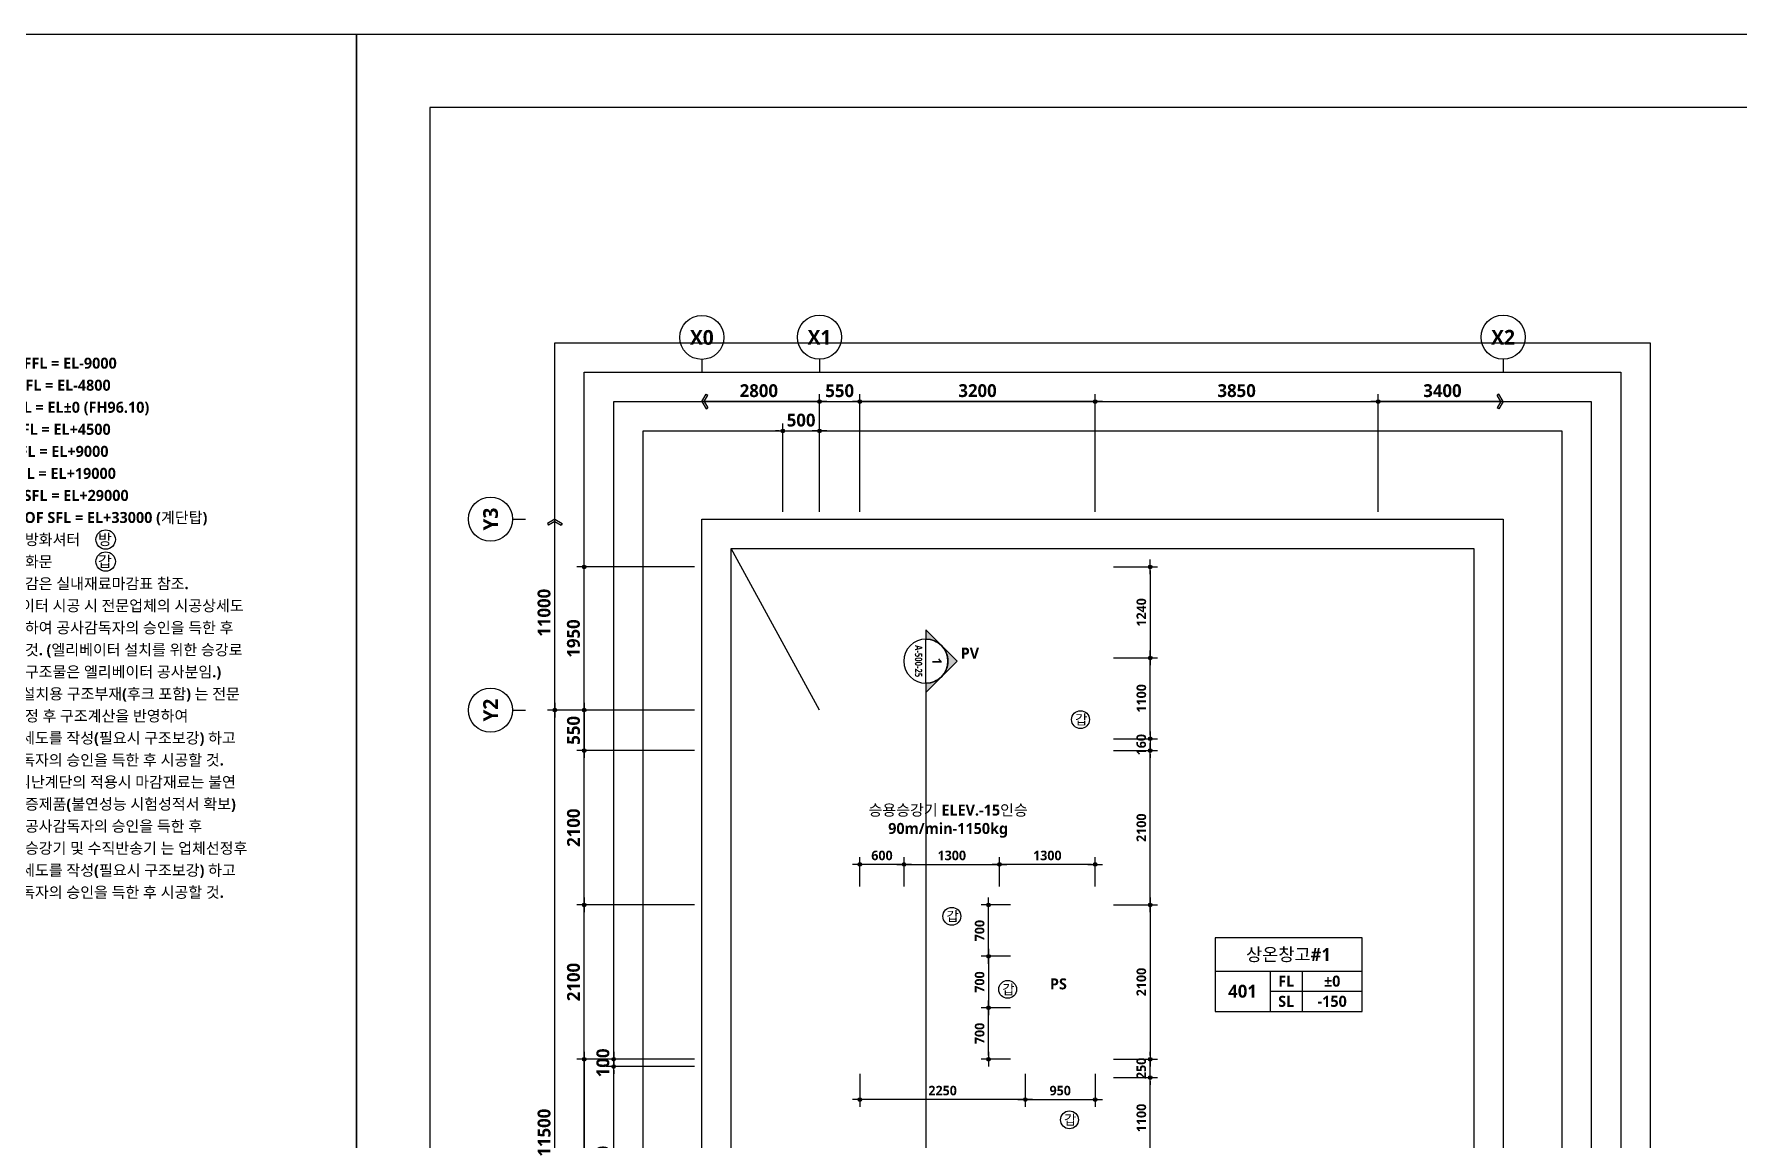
# Model space of a CAD drawing. Header units: millimetres. Extents: x -12482 to 126000, y 0 to 220200.
# Drawn here: x 79615 to 102808, y 163152 to 178200 of the extents above; entities that cross this region are included whole.
import ezdxf
from ezdxf.enums import TextEntityAlignment as Align

# ---------------------------------------------------------------- set-up
doc = ezdxf.new("R2010")
doc.units = ezdxf.units.MM
doc.header["$LTSCALE"] = 60
doc.linetypes.add('CEN', pattern=[62, 60, -1, 0, -1])
doc.layers.get('Defpoints').update_dxf_attribs({"color": 153})
for name, color, linetype in [('A-ANNO-DIM', 4, 'Continuous'), ('A-ANNO-GRA1', 7, 'Continuous'), ('A-ANNO-NOTE', 7, 'Continuous'), ('A-ANNO-SYMB', 7, 'Continuous'), ('A-ANNO-TEXT1', 7, 'Continuous'), ('A-ANNO-TEXT2', 3, 'Continuous'), ('A-ANNO-TITL', 7, 'Continuous'), ('A-ST-AXIS-BUB', 7, 'Continuous'), ('A-ST-AXIS-DIM', 7, 'Continuous'), ('AA-MKXS', 3, 'Continuous'), ('AA-MKXX', 3, 'Continuous')]:
    doc.layers.add(name, color=color, linetype=linetype)
for name, color, linetype, plot in [('Defpoint', 161, 'Continuous', False), ('G(그리드1)', 185, 'Continuous', False), ('G(그리드2)', 235, 'Continuous', False)]:
    doc.layers.add(name, color=color, linetype=linetype, plot=plot)
doc.styles.add('2020음성 1차', font='NanumGothicBold.ttf')
doc.styles.add('SAMOO', font='romans.shx', dxfattribs={"bigfont": 'whgtxt.shx'})
doc.styles.add('SH_나눔', font='')
doc.styles.add('SH_대대리576', font='')
doc.styles.add('SH_진천_나눔', font='')
doc.styles.get('SH_나눔').set_extended_font_data('NanumGothic', bold=True)
doc.styles.get('SH_대대리576').set_extended_font_data('NanumGothic', bold=True)
doc.styles.get('SH_진천_나눔').set_extended_font_data('NanumGothic', bold=True)
doc.dimstyles.new('SHP 50', dxfattribs={"dimscale": 50, "dimtxt": 3.5, "dimasz": 1, "dimexe": 2, "dimexo": 2, "dimgap": 1, "dimtad": 1, "dimdec": 0, "dimzin": 0, "dimdsep": 46, "dimtxsty": 'SH_진천_나눔', "dimblk": 'DIMDOT', "dimcen": 0.09, "dimclrd": 256, "dimclre": 256, "dimclrt": 3, "dimadec": 0, "dimazin": 1, "dimtfac": 1, "dimtdec": 0, "dimtix": 1, "dimtmove": 2, "dimatfit": 0, "dimldrblk": 'DIMDOT', "dimfxl": 1, "dimtolj": 1, "dimtzin": 0, "dimlwd": -1, "dimlwe": -1, "dimarcsym": 0})
doc.dimstyles.new('SHP 50내부', dxfattribs={"dimscale": 50, "dimtxt": 2.6, "dimasz": 1, "dimexe": 2, "dimexo": 2, "dimgap": 1, "dimtad": 1, "dimdec": 0, "dimzin": 0, "dimdsep": 46, "dimtxsty": '2020음성 1차', "dimblk": 'DIMDOT', "dimcen": 0.09, "dimclrd": 256, "dimclre": 256, "dimclrt": 3, "dimadec": 0, "dimazin": 1, "dimtfac": 1, "dimtdec": 0, "dimtix": 1, "dimtmove": 2, "dimatfit": 0, "dimldrblk": 'DIMDOT', "dimfxl": 1, "dimtolj": 1, "dimtzin": 0, "dimlwd": -1, "dimlwe": -1, "dimarcsym": 0})

# ---------------------------------------------------------------- blocks, each defined once
blk = doc.blocks.new('DIMDOT')
at = {"color": 0}
blk.add_line((-2, 0), (2, 0), dxfattribs=at)
for radius in [0.5, 0.25]:
    blk.add_circle((0, 0), radius, dxfattribs=at)
blk = doc.blocks.new('*D18821')
at = {"layer": 'A-ANNO-DIM'}
for p, q in [((92900, 165650), (92500, 165650)), ((92600, 165600), (92600, 165000)), ((92900, 164950), (92500, 164950))]:
    blk.add_line(p, q, dxfattribs=at)
at = {"layer": 'Defpoints', "color": 0}
for p in [(93000, 165650), (92600, 164950), (93000, 164950)]:
    blk.add_point(p, dxfattribs=at)
at = {"layer": 'A-ANNO-DIM', "linetype": 'ByBlock', "xscale": 50, "yscale": 50, "zscale": 50}
for p, rotation in [((92600, 165650), 90), ((92600, 164950), 270)]:
    blk.add_blockref('DIMDOT', p, dxfattribs=dict(at, rotation=rotation))
at = {"layer": 'A-ANNO-DIM', "color": 3, "insert": (92479, 165300), "char_height": 130, "attachment_point": 5, "rotation": 90, "style": '2020음성 1차'}
blk.add_mtext('\\A1;700', dxfattribs=at)
blk = doc.blocks.new('*D18822')
at = {"layer": 'A-ANNO-DIM'}
for p, q in [((92900, 164950), (92500, 164950)), ((92600, 164300), (92600, 164900)), ((92900, 164250), (92500, 164250))]:
    blk.add_line(p, q, dxfattribs=at)
at = {"layer": 'Defpoints', "color": 0}
for p in [(92600, 164950), (93000, 164950), (93000, 164250)]:
    blk.add_point(p, dxfattribs=at)
at = {"layer": 'A-ANNO-DIM', "linetype": 'ByBlock', "xscale": 50, "yscale": 50, "zscale": 50}
for p, rotation in [((92600, 164950), 90), ((92600, 164250), 270)]:
    blk.add_blockref('DIMDOT', p, dxfattribs=dict(at, rotation=rotation))
at = {"layer": 'A-ANNO-DIM', "color": 3, "insert": (92479, 164600), "char_height": 130, "attachment_point": 5, "rotation": 90, "style": '2020음성 1차'}
blk.add_mtext('\\A1;700', dxfattribs=at)
blk = doc.blocks.new('*D18823')
at = {"layer": 'A-ANNO-DIM'}
for p, q in [((92900, 166350), (92500, 166350)), ((92600, 165700), (92600, 166300)), ((92900, 165650), (92500, 165650))]:
    blk.add_line(p, q, dxfattribs=at)
at = {"layer": 'Defpoints', "color": 0}
for p in [(92600, 166350), (93000, 166350), (93000, 165650)]:
    blk.add_point(p, dxfattribs=at)
at = {"layer": 'A-ANNO-DIM', "linetype": 'ByBlock', "xscale": 50, "yscale": 50, "zscale": 50}
for p, rotation in [((92600, 166350), 90), ((92600, 165650), 270)]:
    blk.add_blockref('DIMDOT', p, dxfattribs=dict(at, rotation=rotation))
at = {"layer": 'A-ANNO-DIM', "color": 3, "insert": (92479, 166000), "char_height": 130, "attachment_point": 5, "rotation": 90, "style": '2020음성 1차'}
blk.add_mtext('\\A1;700', dxfattribs=at)
blk = doc.blocks.new('갑종 TEXT100')
at = {"layer": 'A-ANNO-SYMB'}
blk.add_circle((0, 0), 243, dxfattribs=at)
at = {"layer": 'A-ANNO-TITL', "style": '2020음성 1차'}
blk.add_text('갑 ', height=266.7, dxfattribs=at).set_placement((67, 0), align=Align.MIDDLE_CENTER)
blk = doc.blocks.new('*D18824')
at = {"layer": 'A-ANNO-DIM'}
for p, q in [((91450, 166600), (91450, 167000)), ((92750, 166600), (92750, 167000)), ((91500, 166900), (92700, 166900))]:
    blk.add_line(p, q, dxfattribs=at)
at = {"layer": 'Defpoints', "color": 0}
for p in [(92750, 166900), (91450, 166500), (92750, 166500)]:
    blk.add_point(p, dxfattribs=at)
at = {"layer": 'A-ANNO-DIM', "linetype": 'ByBlock', "xscale": 50, "yscale": 50, "zscale": 50, "rotation": 180}
blk.add_blockref('DIMDOT', (91450, 166900), dxfattribs=at)
at = {"layer": 'A-ANNO-DIM', "linetype": 'ByBlock', "xscale": 50, "yscale": 50, "zscale": 50}
blk.add_blockref('DIMDOT', (92750, 166900), dxfattribs=at)
at = {"layer": 'A-ANNO-DIM', "color": 3, "insert": (92100, 167022), "char_height": 130, "attachment_point": 5, "style": '2020음성 1차'}
blk.add_mtext('\\A1;1300', dxfattribs=at)
blk = doc.blocks.new('*D18825')
at = {"layer": 'A-ANNO-DIM'}
for p, q in [((90850, 166600), (90850, 167000)), ((91450, 166600), (91450, 167000)), ((91400, 166900), (90900, 166900))]:
    blk.add_line(p, q, dxfattribs=at)
at = {"layer": 'Defpoints', "color": 0}
for p in [(90850, 166900), (90850, 166500), (91450, 166500)]:
    blk.add_point(p, dxfattribs=at)
at = {"layer": 'A-ANNO-DIM', "linetype": 'ByBlock', "xscale": 50, "yscale": 50, "zscale": 50, "rotation": 180}
blk.add_blockref('DIMDOT', (90850, 166900), dxfattribs=at)
at = {"layer": 'A-ANNO-DIM', "linetype": 'ByBlock', "xscale": 50, "yscale": 50, "zscale": 50}
blk.add_blockref('DIMDOT', (91450, 166900), dxfattribs=at)
at = {"layer": 'A-ANNO-DIM', "color": 3, "insert": (91150, 167022), "char_height": 130, "attachment_point": 5, "style": '2020음성 1차'}
blk.add_mtext('\\A1;600', dxfattribs=at)
blk = doc.blocks.new('*D18826')
at = {"layer": 'A-ANNO-DIM'}
for p, q in [((92750, 166600), (92750, 167000)), ((94050, 166600), (94050, 167000)), ((94000, 166900), (92800, 166900))]:
    blk.add_line(p, q, dxfattribs=at)
at = {"layer": 'Defpoints', "color": 0}
for p in [(92750, 166900), (92750, 166500), (94050, 166500)]:
    blk.add_point(p, dxfattribs=at)
at = {"layer": 'A-ANNO-DIM', "linetype": 'ByBlock', "xscale": 50, "yscale": 50, "zscale": 50, "rotation": 180}
blk.add_blockref('DIMDOT', (92750, 166900), dxfattribs=at)
at = {"layer": 'A-ANNO-DIM', "linetype": 'ByBlock', "xscale": 50, "yscale": 50, "zscale": 50}
blk.add_blockref('DIMDOT', (94050, 166900), dxfattribs=at)
at = {"layer": 'A-ANNO-DIM', "color": 3, "insert": (93400, 167022), "char_height": 130, "attachment_point": 5, "style": '2020음성 1차'}
blk.add_mtext('\\A1;1300', dxfattribs=at)
blk = doc.blocks.new('A-ST-AXIS-BUB-1')
at = {"layer": 'A-ST-AXIS-BUB'}
blk.add_line((0, 350), (0, 0), dxfattribs=at)
blk.add_circle((0, 950), 600, dxfattribs=at)
blk = doc.blocks.new('arrow1')
at = {"color": 0}
for p, q in [((0, 0), (0.29, 0.5)), ((0, 0), (0.29, -0.5)), ((0.16, 0), (0.41, 0.43)), ((0.16, 0), (0.41, -0.43)), ((0.29, 0.5), (0.41, 0.43)), ((0.29, -0.5), (0.41, -0.43))]:
    blk.add_line(p, q, dxfattribs=at)
blk = doc.blocks.new('*D18874')
at = {"layer": 'A-ST-AXIS-DIM'}
for p, q in [((90300, 171700), (90300, 173300)), ((90850, 171700), (90850, 173300)), ((90350, 173200), (90800, 173200))]:
    blk.add_line(p, q, dxfattribs=at)
at = {"layer": 'Defpoints', "color": 0}
for p in [(90850, 173200), (90300, 171600), (90850, 171600)]:
    blk.add_point(p, dxfattribs=at)
at = {"layer": 'A-ST-AXIS-DIM', "linetype": 'ByBlock', "xscale": 50, "yscale": 50, "zscale": 50, "rotation": 180}
blk.add_blockref('DIMDOT', (90300, 173200), dxfattribs=at)
at = {"layer": 'A-ST-AXIS-DIM', "linetype": 'ByBlock', "xscale": 50, "yscale": 50, "zscale": 50}
blk.add_blockref('DIMDOT', (90850, 173200), dxfattribs=at)
at = {"layer": 'A-ST-AXIS-DIM', "color": 3, "insert": (90575, 173346), "char_height": 175, "attachment_point": 5, "style": 'SH_진천_나눔'}
blk.add_mtext('\\A1;550', dxfattribs=at)
blk = doc.blocks.new('*D18875')
at = {"layer": 'A-ST-AXIS-DIM'}
for p, q in [((90850, 171700), (90850, 173300)), ((94050, 171700), (94050, 173300)), ((94000, 173200), (90900, 173200))]:
    blk.add_line(p, q, dxfattribs=at)
at = {"layer": 'Defpoints', "color": 0}
for p in [(90850, 173200), (90850, 171600), (94050, 171600)]:
    blk.add_point(p, dxfattribs=at)
at = {"layer": 'A-ST-AXIS-DIM', "linetype": 'ByBlock', "xscale": 50, "yscale": 50, "zscale": 50, "rotation": 180}
blk.add_blockref('DIMDOT', (90850, 173200), dxfattribs=at)
at = {"layer": 'A-ST-AXIS-DIM', "linetype": 'ByBlock', "xscale": 50, "yscale": 50, "zscale": 50}
blk.add_blockref('DIMDOT', (94050, 173200), dxfattribs=at)
at = {"layer": 'A-ST-AXIS-DIM', "color": 3, "insert": (92450, 173347), "char_height": 175, "attachment_point": 5, "style": 'SH_진천_나눔'}
blk.add_mtext('\\A1;3200', dxfattribs=at)
blk = doc.blocks.new('*D18876')
at = {"layer": 'A-ST-AXIS-DIM'}
for p, q in [((94050, 171700), (94050, 173300)), ((97900, 171700), (97900, 173300)), ((94100, 173200), (97850, 173200))]:
    blk.add_line(p, q, dxfattribs=at)
at = {"layer": 'Defpoints', "color": 0}
for p in [(97900, 173200), (94050, 171600), (97900, 171600)]:
    blk.add_point(p, dxfattribs=at)
at = {"layer": 'A-ST-AXIS-DIM', "linetype": 'ByBlock', "xscale": 50, "yscale": 50, "zscale": 50, "rotation": 180}
blk.add_blockref('DIMDOT', (94050, 173200), dxfattribs=at)
at = {"layer": 'A-ST-AXIS-DIM', "linetype": 'ByBlock', "xscale": 50, "yscale": 50, "zscale": 50}
blk.add_blockref('DIMDOT', (97900, 173200), dxfattribs=at)
at = {"layer": 'A-ST-AXIS-DIM', "color": 3, "insert": (95975, 173347), "char_height": 175, "attachment_point": 5, "style": 'SH_진천_나눔'}
blk.add_mtext('\\A1;3850', dxfattribs=at)
blk = doc.blocks.new('*D18881')
at = {"layer": 'A-ST-AXIS-DIM'}
for p, q in [((88600, 164150), (87400, 164150)), ((87500, 161520), (87500, 164100)), ((88600, 161470), (87400, 161470))]:
    blk.add_line(p, q, dxfattribs=at)
at = {"layer": 'Defpoints', "color": 0}
for p in [(87500, 164150), (88700, 164150), (88700, 161470)]:
    blk.add_point(p, dxfattribs=at)
at = {"layer": 'A-ST-AXIS-DIM', "linetype": 'ByBlock', "xscale": 50, "yscale": 50, "zscale": 50}
for p, rotation in [((87500, 164150), 90), ((87500, 161470), 270)]:
    blk.add_blockref('DIMDOT', p, dxfattribs=dict(at, rotation=rotation))
at = {"layer": 'A-ST-AXIS-DIM', "color": 3, "insert": (87353, 162810), "char_height": 175, "attachment_point": 5, "rotation": 90, "style": 'SH_진천_나눔'}
blk.add_mtext('\\A1;2680', dxfattribs=at)
blk = doc.blocks.new('*D18882')
at = {"layer": 'A-ST-AXIS-DIM'}
for p, q in [((88600, 164250), (87400, 164250)), ((87500, 164300), (87500, 164350)), ((87500, 164250), (87500, 164150)), ((88600, 164150), (87400, 164150)), ((87500, 164100), (87500, 164050))]:
    blk.add_line(p, q, dxfattribs=at)
at = {"layer": 'Defpoints', "color": 0}
for p in [(88700, 164250), (87500, 164150), (88700, 164150)]:
    blk.add_point(p, dxfattribs=at)
at = {"layer": 'A-ST-AXIS-DIM', "linetype": 'ByBlock', "xscale": 50, "yscale": 50, "zscale": 50}
for p, rotation in [((87500, 164250), 270), ((87500, 164150), 90)]:
    blk.add_blockref('DIMDOT', p, dxfattribs=dict(at, rotation=rotation))
at = {"layer": 'A-ST-AXIS-DIM', "color": 3, "insert": (87354, 164200), "char_height": 175, "attachment_point": 5, "rotation": 90, "style": 'SH_진천_나눔'}
blk.add_mtext('\\A1;100', dxfattribs=at)
blk = doc.blocks.new('*D18885')
at = {"layer": 'A-ST-AXIS-DIM'}
for p, q in [((89750, 172800), (89700, 172800)), ((89800, 171700), (89800, 172900)), ((89800, 172800), (90300, 172800)), ((90300, 171700), (90300, 172900)), ((90350, 172800), (90400, 172800))]:
    blk.add_line(p, q, dxfattribs=at)
at = {"layer": 'Defpoints', "color": 0}
for p in [(90300, 172800), (89800, 171600), (90300, 171600)]:
    blk.add_point(p, dxfattribs=at)
at = {"layer": 'A-ST-AXIS-DIM', "linetype": 'ByBlock', "xscale": 50, "yscale": 50, "zscale": 50}
blk.add_blockref('DIMDOT', (89800, 172800), dxfattribs=at)
at = {"layer": 'A-ST-AXIS-DIM', "linetype": 'ByBlock', "xscale": 50, "yscale": 50, "zscale": 50, "rotation": 180}
blk.add_blockref('DIMDOT', (90300, 172800), dxfattribs=at)
at = {"layer": 'A-ST-AXIS-DIM', "color": 3, "insert": (90050, 172946), "char_height": 175, "attachment_point": 5, "style": 'SH_진천_나눔'}
blk.add_mtext('\\A1;500', dxfattribs=at)
blk = doc.blocks.new('*D18886')
at = {"layer": 'A-ST-AXIS-DIM'}
for p, q in [((88600, 169000), (86600, 169000)), ((86700, 157550), (86700, 168950)), ((88600, 157500), (86600, 157500))]:
    blk.add_line(p, q, dxfattribs=at)
at = {"layer": 'Defpoints', "color": 0}
for p in [(86700, 169000), (88700, 169000), (88700, 157500)]:
    blk.add_point(p, dxfattribs=at)
at = {"layer": 'A-ST-AXIS-DIM', "linetype": 'ByBlock', "xscale": 50, "yscale": 50, "zscale": 50}
for p, rotation in [((86700, 169000), 90), ((86700, 157500), 270)]:
    blk.add_blockref('DIMDOT', p, dxfattribs=dict(at, rotation=rotation))
at = {"layer": 'A-ST-AXIS-DIM', "color": 3, "insert": (86554, 163250), "char_height": 175, "attachment_point": 5, "rotation": 90, "style": 'SH_진천_나눔'}
blk.add_mtext('\\A1;11500', dxfattribs=at)
blk = doc.blocks.new('*D18887')
at = {"layer": 'A-ST-AXIS-DIM'}
for p, q in [((88600, 164250), (87000, 164250)), ((87100, 164200), (87100, 158100)), ((88600, 158050), (87000, 158050))]:
    blk.add_line(p, q, dxfattribs=at)
at = {"layer": 'Defpoints', "color": 0}
for p in [(88700, 164250), (87100, 158050), (88700, 158050)]:
    blk.add_point(p, dxfattribs=at)
at = {"layer": 'A-ST-AXIS-DIM', "linetype": 'ByBlock', "xscale": 50, "yscale": 50, "zscale": 50}
for p, rotation in [((87100, 164250), 90), ((87100, 158050), 270)]:
    blk.add_blockref('DIMDOT', p, dxfattribs=dict(at, rotation=rotation))
at = {"layer": 'A-ST-AXIS-DIM', "color": 3, "insert": (86953, 161150), "char_height": 175, "attachment_point": 5, "rotation": 90, "style": 'SH_진천_나눔'}
blk.add_mtext('\\A1;6200', dxfattribs=at)
blk = doc.blocks.new('*D18888')
at = {"layer": 'A-ST-AXIS-DIM'}
for p, q in [((88600, 166350), (87000, 166350)), ((87100, 164300), (87100, 166300)), ((88600, 164250), (87000, 164250))]:
    blk.add_line(p, q, dxfattribs=at)
at = {"layer": 'Defpoints', "color": 0}
for p in [(87100, 166350), (88700, 166350), (88700, 164250)]:
    blk.add_point(p, dxfattribs=at)
at = {"layer": 'A-ST-AXIS-DIM', "linetype": 'ByBlock', "xscale": 50, "yscale": 50, "zscale": 50}
for p, rotation in [((87100, 166350), 90), ((87100, 164250), 270)]:
    blk.add_blockref('DIMDOT', p, dxfattribs=dict(at, rotation=rotation))
at = {"layer": 'A-ST-AXIS-DIM', "color": 3, "insert": (86954, 165300), "char_height": 175, "attachment_point": 5, "rotation": 90, "style": 'SH_진천_나눔'}
blk.add_mtext('\\A1;2100', dxfattribs=at)
blk = doc.blocks.new('*D18890')
at = {"layer": 'A-ST-AXIS-DIM'}
for p, q in [((88600, 168450), (87000, 168450)), ((87100, 166400), (87100, 168400)), ((88600, 166350), (87000, 166350))]:
    blk.add_line(p, q, dxfattribs=at)
at = {"layer": 'Defpoints', "color": 0}
for p in [(87100, 168450), (88700, 168450), (88700, 166350)]:
    blk.add_point(p, dxfattribs=at)
at = {"layer": 'A-ST-AXIS-DIM', "linetype": 'ByBlock', "xscale": 50, "yscale": 50, "zscale": 50}
for p, rotation in [((87100, 168450), 90), ((87100, 166350), 270)]:
    blk.add_blockref('DIMDOT', p, dxfattribs=dict(at, rotation=rotation))
at = {"layer": 'A-ST-AXIS-DIM', "color": 3, "insert": (86954, 167400), "char_height": 175, "attachment_point": 5, "rotation": 90, "style": 'SH_진천_나눔'}
blk.add_mtext('\\A1;2100', dxfattribs=at)
blk = doc.blocks.new('*D18891')
at = {"layer": 'A-ST-AXIS-DIM'}
for p, q in [((88600, 169000), (87000, 169000)), ((87100, 168950), (87100, 168500)), ((88600, 168450), (87000, 168450))]:
    blk.add_line(p, q, dxfattribs=at)
at = {"layer": 'Defpoints', "color": 0}
for p in [(88700, 169000), (87100, 168450), (88700, 168450)]:
    blk.add_point(p, dxfattribs=at)
at = {"layer": 'A-ST-AXIS-DIM', "linetype": 'ByBlock', "xscale": 50, "yscale": 50, "zscale": 50}
for p, rotation in [((87100, 169000), 90), ((87100, 168450), 270)]:
    blk.add_blockref('DIMDOT', p, dxfattribs=dict(at, rotation=rotation))
at = {"layer": 'A-ST-AXIS-DIM', "color": 3, "insert": (86954, 168725), "char_height": 175, "attachment_point": 5, "rotation": 90, "style": 'SH_진천_나눔'}
blk.add_mtext('\\A1;550', dxfattribs=at)
blk = doc.blocks.new('*D18892')
at = {"layer": 'A-ST-AXIS-DIM'}
for p, q in [((88600, 170950), (87000, 170950)), ((87100, 169050), (87100, 170900)), ((88600, 169000), (87000, 169000))]:
    blk.add_line(p, q, dxfattribs=at)
at = {"layer": 'Defpoints', "color": 0}
for p in [(87100, 170950), (88700, 170950), (88700, 169000)]:
    blk.add_point(p, dxfattribs=at)
at = {"layer": 'A-ST-AXIS-DIM', "linetype": 'ByBlock', "xscale": 50, "yscale": 50, "zscale": 50}
for p, rotation in [((87100, 170950), 90), ((87100, 169000), 270)]:
    blk.add_blockref('DIMDOT', p, dxfattribs=dict(at, rotation=rotation))
at = {"layer": 'A-ST-AXIS-DIM', "color": 3, "insert": (86953, 169975), "char_height": 175, "attachment_point": 5, "rotation": 90, "style": 'SH_진천_나눔'}
blk.add_mtext('\\A1;1950', dxfattribs=at)
blk = doc.blocks.new('*D18894')
at = {"layer": 'A-ANNO-DIM'}
for p, q in [((94300, 169710), (94900, 169710)), ((94800, 168660), (94800, 169660)), ((94300, 168610), (94900, 168610))]:
    blk.add_line(p, q, dxfattribs=at)
at = {"layer": 'Defpoints', "color": 0}
for p in [(94200, 169710), (94800, 169710), (94200, 168610)]:
    blk.add_point(p, dxfattribs=at)
at = {"layer": 'A-ANNO-DIM', "linetype": 'ByBlock', "xscale": 50, "yscale": 50, "zscale": 50}
for p, rotation in [((94800, 169710), 90), ((94800, 168610), 270)]:
    blk.add_blockref('DIMDOT', p, dxfattribs=dict(at, rotation=rotation))
at = {"layer": 'A-ANNO-DIM', "color": 3, "insert": (94679, 169160), "char_height": 130, "attachment_point": 5, "rotation": 90, "style": '2020음성 1차'}
blk.add_mtext('\\A1;1100', dxfattribs=at)
blk = doc.blocks.new('*D18895')
at = {"layer": 'A-ANNO-DIM'}
for p, q in [((94300, 168610), (94900, 168610)), ((94800, 168660), (94800, 168710)), ((94800, 168610), (94800, 168450)), ((94300, 168450), (94900, 168450)), ((94800, 168400), (94800, 168350))]:
    blk.add_line(p, q, dxfattribs=at)
at = {"layer": 'Defpoints', "color": 0}
for p in [(94200, 168610), (94200, 168450), (94800, 168450)]:
    blk.add_point(p, dxfattribs=at)
at = {"layer": 'A-ANNO-DIM', "linetype": 'ByBlock', "xscale": 50, "yscale": 50, "zscale": 50}
for p, rotation in [((94800, 168610), 270), ((94800, 168450), 90)]:
    blk.add_blockref('DIMDOT', p, dxfattribs=dict(at, rotation=rotation))
at = {"layer": 'A-ANNO-DIM', "color": 3, "insert": (94678, 168530), "char_height": 130, "attachment_point": 5, "rotation": 90, "style": '2020음성 1차'}
blk.add_mtext('\\A1;160', dxfattribs=at)
blk = doc.blocks.new('*D18901')
at = {"layer": 'A-ANNO-DIM'}
for p, q in [((94300, 164000), (94900, 164000)), ((94800, 162950), (94800, 163950)), ((94300, 162900), (94900, 162900))]:
    blk.add_line(p, q, dxfattribs=at)
at = {"layer": 'Defpoints', "color": 0}
for p in [(94200, 164000), (94800, 164000), (94200, 162900)]:
    blk.add_point(p, dxfattribs=at)
at = {"layer": 'A-ANNO-DIM', "linetype": 'ByBlock', "xscale": 50, "yscale": 50, "zscale": 50}
for p, rotation in [((94800, 164000), 90), ((94800, 162900), 270)]:
    blk.add_blockref('DIMDOT', p, dxfattribs=dict(at, rotation=rotation))
at = {"layer": 'A-ANNO-DIM', "color": 3, "insert": (94679, 163450), "char_height": 130, "attachment_point": 5, "rotation": 90, "style": '2020음성 1차'}
blk.add_mtext('\\A1;1100', dxfattribs=at)
blk = doc.blocks.new('*D18902')
at = {"layer": 'A-ANNO-DIM'}
for p, q in [((94300, 164250), (94900, 164250)), ((94800, 164300), (94800, 164350)), ((94800, 164000), (94800, 164250)), ((94300, 164000), (94900, 164000)), ((94800, 163950), (94800, 163900))]:
    blk.add_line(p, q, dxfattribs=at)
at = {"layer": 'Defpoints', "color": 0}
for p in [(94200, 164250), (94800, 164250), (94200, 164000)]:
    blk.add_point(p, dxfattribs=at)
at = {"layer": 'A-ANNO-DIM', "linetype": 'ByBlock', "xscale": 50, "yscale": 50, "zscale": 50}
for p, rotation in [((94800, 164250), 270), ((94800, 164000), 90)]:
    blk.add_blockref('DIMDOT', p, dxfattribs=dict(at, rotation=rotation))
at = {"layer": 'A-ANNO-DIM', "color": 3, "insert": (94678, 164125), "char_height": 130, "attachment_point": 5, "rotation": 90, "style": '2020음성 1차'}
blk.add_mtext('\\A1;250', dxfattribs=at)
blk = doc.blocks.new('*D18978')
at = {"layer": 'A-ANNO-DIM'}
for p, q in [((90850, 164050), (90850, 163600)), ((93100, 164050), (93100, 163600)), ((93050, 163700), (90900, 163700))]:
    blk.add_line(p, q, dxfattribs=at)
at = {"layer": 'Defpoints', "color": 0}
for p in [(90850, 164150), (93100, 164150), (90850, 163700)]:
    blk.add_point(p, dxfattribs=at)
at = {"layer": 'A-ANNO-DIM', "linetype": 'ByBlock', "xscale": 50, "yscale": 50, "zscale": 50, "rotation": 180}
blk.add_blockref('DIMDOT', (90850, 163700), dxfattribs=at)
at = {"layer": 'A-ANNO-DIM', "linetype": 'ByBlock', "xscale": 50, "yscale": 50, "zscale": 50}
blk.add_blockref('DIMDOT', (93100, 163700), dxfattribs=at)
at = {"layer": 'A-ANNO-DIM', "color": 3, "insert": (91975, 163822), "char_height": 130, "attachment_point": 5, "style": '2020음성 1차'}
blk.add_mtext('\\A1;2250', dxfattribs=at)
blk = doc.blocks.new('*D18979')
at = {"layer": 'A-ANNO-DIM'}
for p, q in [((93100, 164050), (93100, 163600)), ((94050, 164050), (94050, 163600)), ((93150, 163700), (94000, 163700))]:
    blk.add_line(p, q, dxfattribs=at)
at = {"layer": 'Defpoints', "color": 0}
for p in [(93100, 164150), (94050, 164150), (94050, 163700)]:
    blk.add_point(p, dxfattribs=at)
at = {"layer": 'A-ANNO-DIM', "linetype": 'ByBlock', "xscale": 50, "yscale": 50, "zscale": 50, "rotation": 180}
blk.add_blockref('DIMDOT', (93100, 163700), dxfattribs=at)
at = {"layer": 'A-ANNO-DIM', "linetype": 'ByBlock', "xscale": 50, "yscale": 50, "zscale": 50}
blk.add_blockref('DIMDOT', (94050, 163700), dxfattribs=at)
at = {"layer": 'A-ANNO-DIM', "color": 3, "insert": (93575, 163822), "char_height": 130, "attachment_point": 5, "style": '2020음성 1차'}
blk.add_mtext('\\A1;950', dxfattribs=at)
blk = doc.blocks.new('G$C9D92D8A7')
at = {"layer": 'A-ANNO-GRA1'}
for p, q in [((0, 11), (40, 11)), ((15, 11), (15, 0)), ((23.75, 11), (23.75, 0)), ((15, 5.5), (40, 5.5))]:
    blk.add_line(p, q, dxfattribs=at)
blk.add_lwpolyline([(0, 20), (0, 0), (40, 0), (40, 20)], close=True, dxfattribs=at)
at = {"style": '2020음성 1차'}
for tag, height, p in [('실명', 3.5, (20, 15.5)), ('마감레벨', 3, (31.875, 8.25)), ('실번호', 3.5, (7.5, 5.5)), ('구조레벨', 3, (31.875, 2.75))]:
    blk.add_attdef(tag, text='', height=height, dxfattribs=at).set_placement(p, align=Align.MIDDLE_CENTER)
at = {"layer": 'A-ANNO-TEXT1', "style": 'SH_나눔'}
for s, p in [('FL', (19.375, 8.25)), ('SL', (19.375, 2.75))]:
    blk.add_text(s, height=3, dxfattribs=at).set_placement(p, align=Align.MIDDLE)
blk = doc.blocks.new('*D21388')
at = {"layer": 'A-ANNO-DIM'}
for p, q in [((94300, 166350), (94900, 166350)), ((94800, 166300), (94800, 164300)), ((94300, 164250), (94900, 164250))]:
    blk.add_line(p, q, dxfattribs=at)
at = {"layer": 'Defpoints', "color": 0}
for p in [(94200, 166350), (94200, 164250), (94800, 164250)]:
    blk.add_point(p, dxfattribs=at)
at = {"layer": 'A-ANNO-DIM', "linetype": 'ByBlock', "xscale": 50, "yscale": 50, "zscale": 50}
for p, rotation in [((94800, 166350), 90), ((94800, 164250), 270)]:
    blk.add_blockref('DIMDOT', p, dxfattribs=dict(at, rotation=rotation))
at = {"layer": 'A-ANNO-DIM', "color": 3, "insert": (94679, 165300), "char_height": 130, "attachment_point": 5, "rotation": 90, "style": '2020음성 1차'}
blk.add_mtext('\\A1;2100', dxfattribs=at)
blk = doc.blocks.new('*D21389')
at = {"layer": 'A-ANNO-DIM'}
for p, q in [((94300, 168450), (94900, 168450)), ((94800, 166400), (94800, 168400)), ((94300, 166350), (94900, 166350))]:
    blk.add_line(p, q, dxfattribs=at)
at = {"layer": 'Defpoints', "color": 0}
for p in [(94200, 168450), (94800, 168450), (94200, 166350)]:
    blk.add_point(p, dxfattribs=at)
at = {"layer": 'A-ANNO-DIM', "linetype": 'ByBlock', "xscale": 50, "yscale": 50, "zscale": 50}
for p, rotation in [((94800, 168450), 90), ((94800, 166350), 270)]:
    blk.add_blockref('DIMDOT', p, dxfattribs=dict(at, rotation=rotation))
at = {"layer": 'A-ANNO-DIM', "color": 3, "insert": (94679, 167400), "char_height": 130, "attachment_point": 5, "rotation": 90, "style": '2020음성 1차'}
blk.add_mtext('\\A1;2100', dxfattribs=at)
blk = doc.blocks.new('*D21390')
at = {"layer": 'A-ANNO-DIM'}
for p, q in [((94300, 170950), (94900, 170950)), ((94800, 170900), (94800, 169760)), ((94300, 169710), (94900, 169710))]:
    blk.add_line(p, q, dxfattribs=at)
at = {"layer": 'Defpoints', "color": 0}
for p in [(94200, 170950), (94200, 169710), (94800, 169710)]:
    blk.add_point(p, dxfattribs=at)
at = {"layer": 'A-ANNO-DIM', "linetype": 'ByBlock', "xscale": 50, "yscale": 50, "zscale": 50}
for p, rotation in [((94800, 170950), 90), ((94800, 169710), 270)]:
    blk.add_blockref('DIMDOT', p, dxfattribs=dict(at, rotation=rotation))
at = {"layer": 'A-ANNO-DIM', "color": 3, "insert": (94679, 170330), "char_height": 130, "attachment_point": 5, "rotation": 90, "style": '2020음성 1차'}
blk.add_mtext('\\A1;1240', dxfattribs=at)
blk = doc.blocks.new('*U22506')
at = {"layer": 'AA-MKXX'}
blk.add_hatch(color=256, dxfattribs=at).paths.add_polyline_path([(41300, 600), (41090, 0), (41300, 0)])
at = {"layer": 'AA-MKXX', "linetype": 'CEN', "ltscale": 300}
blk.add_line((900, 0), (41300, 0), dxfattribs=at)
at = {"layer": 'AA-MKXX'}
blk.add_lwpolyline([(41300, 0), (41300, 600), (41090, 0)], close=True, dxfattribs=at)
blk = doc.blocks.new('*U15083')
at = {"layer": 'AA-MKXS'}
blk.add_hatch(color=3, dxfattribs=at).paths.add_polyline_path([(0, 8.49), (-4.24, 4.24, -0.414214), (4.24, 4.24)])
h = blk.add_hatch(color=3, dxfattribs=at)
h.paths.add_polyline_path([(-8.49, 0), (-6, 0, -0.198912), (-4.24, 4.24)])
h.paths.add_polyline_path([(6, 0), (8.49, 0), (4.24, 4.24, -0.198912)])
at = {"layer": 'AA-MKXS', "color": 3, "linetype": 'Continuous', "ltscale": 5}
blk.add_line((-6, 0), (6, 0), dxfattribs=at)
at = {"layer": 'AA-MKXS', "color": 3}
for points in [[(4.24, 4.24, 0.414214), (-4.24, 4.24), (0, 8.49)], [(-4.24, 4.24, 0.198912), (-6, 0), (-8.49, 0)], [(8.49, 0), (6, 0, 0.198912), (4.24, 4.24)]]:
    blk.add_lwpolyline(points, format="xyb", close=True, dxfattribs=at)
at = {"layer": 'AA-MKXS', "color": 3, "linetype": 'Continuous', "ltscale": 5}
blk.add_circle((0, 0), 6, dxfattribs=at)
at = {"layer": 'AA-MKXS', "style": 'SAMOO', "width": 0.85}
blk.add_attdef('ViewNUM', text='', height=2.5, dxfattribs=at).set_placement((0, 1), align=Align.BOTTOM_CENTER)
blk.add_attdef('SheetNUM', text='', height=2.5, dxfattribs=at).set_placement((0, -1), align=Align.TOP_CENTER)
blk = doc.blocks.new('G$C3CD03619')
at = {"layer": 'A-ANNO-GRA1'}
for centre in [(11731, 11592), (11731, 9792)]:
    blk.add_circle(centre, 792, dxfattribs=at)
at = {"layer": 'A-ANNO-NOTE', "style": 'SH_대대리576'}
for s, p in [('방', (11108, 11142)), ('갑', (11108, 9342))]:
    blk.add_text(s, height=900, dxfattribs=at).set_placement(p)
at = {"layer": 'A-ANNO-TITL', "style": 'SH_대대리576'}
for s, p in [('1.', (547, 25992)), ('2.', (547, 11592)), ('3.', (547, 7992)), ('4.', (547, 6192)), ('5.', (547, -8208)), ('6.', (547, -13608))]:
    blk.add_text(s, height=900, dxfattribs=at).set_placement(p, align=Align.MIDDLE_CENTER)
for s, p in [('B2ND FFL = EL-9000', (1447, 25992)), ('B1ST FFL = EL-4800', (1447, 24192)), ('1ST FFL = EL%%p0 (FH96.10)', (1447, 22392)), ('2ND FFL = EL+4500', (1447, 20592)), ('3RD FFL = EL+9000', (1447, 18792)), ('4TH FFL = EL+19000', (1447, 16992)), ('ROOF SFL = EL+29000', (1447, 15192)), ('PH ROOF SFL = EL+33000 (계단탑)', (1447, 13392)), ('스크린 방화셔터', (1447, 11592)), ('갑종 방화문', (1447, 9792)), ('실내 마감은 실내재료마감표 참조.', (1447, 7992)), ('엘리베이터 시공 시 전문업체의 시공상세도', (1447, 6192)), ('를 작성하여 공사감독자의 승인을 득한 후', (1447, 4392)), ('시공할 것. (엘리베이터 설치를 위한 승강로', (1447, 2592)), ('내부의 구조물은 엘리베이터 공사분임.)', (1447, 792)), ('-ELEV 설치용 구조부재(후크 포함) 는 전문', (1447, -1008)), ('업체 선정 후 구조계산을 반영하여', (1447, -2808)), ('시공상세도를 작성(필요시 구조보강) 하고', (1447, -4608)), ('공사감독자의 승인을 득한 후 시공할 것.', (1447, -6408)), ('(특별)피난계단의 적용시 마감재료는 불연', (1447, -8208)), ('재료 인증제품(불연성능 시험성적서 확보)', (1447, -10008)), ('으로서 공사감독자의 승인을 득한 후', (1447, -11808)), ('화물용 승강기 및 수직반송기 는 업체선정후', (1447, -13608)), ('시공상세도를 작성(필요시 구조보강) 하고', (1447, -15408)), ('공사감독자의 승인을 득한 후 시공할 것.', (1447, -17208))]:
    blk.add_text(s, height=900, dxfattribs=at).set_placement(p, align=Align.MIDDLE_LEFT)

msp = doc.modelspace()

# ---------------------------------------------------------------- linework, layer by layer
at = {"layer": 'A-ST-AXIS-DIM'}
for p, q in [((90300, 171700), (90300, 173300)), ((97900, 171700), (97900, 173300)), ((90250, 173200), (88700, 173200)), ((99600, 173200), (97950, 173200)), ((86700, 169050), (86700, 171600)), ((88000, 169000), (86600, 169000))]:
    msp.add_line(p, q, dxfattribs=at)
at = {"layer": 'Defpoint'}
msp.add_line((90300, 169000), (89100, 171200), dxfattribs=at)
for points in [[(42000, 178200), (84000, 178200), (84000, 148500), (42000, 148500)], [(84000, 178200), (126000, 178200), (126000, 148500), (84000, 148500)], [(85000, 149500), (120500, 149500), (120500, 177200), (85000, 177200)]]:
    msp.add_lwpolyline(points, close=True, dxfattribs=at)
at = {"layer": 'G(그리드1)'}
for points in [[(101600, 152700), (86700, 152700), (86700, 174000), (101600, 174000)], [(101200, 153900), (87100, 153900), (87100, 173600), (101200, 173600)], [(100800, 154300), (87500, 154300), (87500, 173200), (100800, 173200)], [(100400, 154700), (87900, 154700), (87900, 172800), (100400, 172800)], [(99600, 155500), (88700, 155500), (88700, 171600), (99600, 171600)]]:
    msp.add_lwpolyline(points, close=True, dxfattribs=at)
at = {"layer": 'G(그리드2)'}
msp.add_lwpolyline([(99200, 155900), (89100, 155900), (89100, 171200), (99200, 171200)], close=True, dxfattribs=at)

# ---------------------------------------------------------------- block references
for name, p, xscale, yscale, zscale in [('G$C3CD03619', (78633.7, 169389.8), 0.1666666666666667, 0.1666666666666667, 0.1666666666666667), ('갑종 TEXT100', (93850.9, 168871), 0.5, 0.5, 0.5), ('갑종 TEXT100', (92100, 166195), 0.5, 0.5, 0.5), ('갑종 TEXT100', (92860, 165200), 0.5, 0.5, 0.5), ('갑종 TEXT100', (93700.6, 163425), 0.5, 0.5, 0.5)]:
    msp.add_blockref(name, p, dxfattribs=dict(xscale=xscale, yscale=yscale, zscale=zscale))
ref = msp.add_blockref('*U15083', (91748.1, 169666.7), dxfattribs=dict(xscale=-50, yscale=50, zscale=50, rotation=269.9999999999997))
ref.add_attrib('SheetNUM', 'A-500-25', dxfattribs={"layer": 'AA-MKXS', "height": 100, "rotation": 270, "style": '2020음성 1차', "width": 0.8}).set_placement((91698.1, 169666.7), align=Align.TOP_CENTER)
ref.add_attrib('ViewNUM', '1', dxfattribs={"layer": 'AA-MKXS', "height": 125, "rotation": 270, "style": '2020음성 1차'}).set_placement((91798.1, 169666.7), align=Align.BOTTOM_CENTER)
at = {"xscale": 0.3333333333333333, "yscale": 0.3333333333333333, "zscale": 0.3333333333333333, "rotation": 270.0000000000003}
msp.add_blockref('*U22506', (91748.1, 169666.7), dxfattribs=at)
at = {"layer": 'A-ANNO-TEXT1'}
ref = msp.add_blockref('G$C9D92D8A7', (95680.6, 164900), dxfattribs=dict(at, xscale=50, yscale=50, zscale=50))
ref.add_attrib('실명', '상온창고#1', dxfattribs={"layer": 'A-ANNO-TEXT2', "height": 175, "style": '2020음성 1차'}).set_placement((96680.6, 165675, 137333.3), align=Align.MIDDLE_CENTER)
ref.add_attrib('실번호', '401', dxfattribs={"layer": 'A-ANNO-TEXT2', "height": 175, "style": '2020음성 1차'}).set_placement((96055.6, 165175, 137333.3), align=Align.MIDDLE_CENTER)
ref.add_attrib('마감레벨', '%%p0', dxfattribs={"height": 150, "style": '2020음성 1차'}).set_placement((97274.3, 165312.5, 137333.3), align=Align.MIDDLE_CENTER)
ref.add_attrib('구조레벨', '-150', dxfattribs={"height": 150, "style": '2020음성 1차'}).set_placement((97274.3, 165037.5, 137333.3), align=Align.MIDDLE_CENTER)
at = {"layer": 'A-ST-AXIS-BUB', "xscale": 0.5, "yscale": 0.5, "zscale": 0.5}
for p in [(88700, 173597.5), (90300, 173600), (99600, 173600)]:
    msp.add_blockref('A-ST-AXIS-BUB-1', p, dxfattribs=at)
at = {"layer": 'A-ST-AXIS-BUB', "xscale": 0.5, "yscale": 0.5, "zscale": 0.5, "rotation": 90}
for p in [(86300, 171600), (86300, 169000)]:
    msp.add_blockref('A-ST-AXIS-BUB-1', p, dxfattribs=at)
at = {"layer": 'A-ST-AXIS-DIM'}
for name, p, xscale, yscale, zscale, rotation in [('arrow1', (88700, 173200), -200, 200, 200, 179.9999999999859), ('arrow1', (99600, 173200), 200, 200, 200, 180.0000000000132), ('DIMDOT', (97900, 173200), 50, 50, 50, 180), ('arrow1', (86700, 171600), 200, 200, 200, 270.0000000000144), ('DIMDOT', (86700, 169000), 50, 50, 50, 270)]:
    msp.add_blockref(name, p, dxfattribs=dict(at, xscale=xscale, yscale=yscale, zscale=zscale, rotation=rotation))
at = {"layer": 'A-ST-AXIS-DIM', "xscale": 50, "yscale": 50, "zscale": 50}
msp.add_blockref('DIMDOT', (90300, 173200), dxfattribs=at)

# ---------------------------------------------------------------- texts
at = {"layer": 'A-ANNO-TEXT1'}
for s, height, style, p in [('X0', 200, 'SH_진천_나눔', (88700, 174072.5)), ('X1', 200, 'SH_진천_나눔', (90300, 174075)), ('X2', 200, 'SH_진천_나눔', (99600, 174075)), ('PV', 150, 'SH_진천_나눔', (92346.1, 169775.8)), ('승용승강기 ELEV.-15인승', 150, '2020음성 1차', (92050, 167640)), ('90m/min-1150kg', 150, '2020음성 1차', (92050, 167390)), ('PS', 150, 'SH_진천_나눔', (93550, 165275))]:
    msp.add_text(s, height=height, dxfattribs=dict(at, style=style)).set_placement(p, align=Align.MIDDLE_CENTER)
at = {"layer": 'A-ANNO-TEXT1', "style": 'SH_진천_나눔'}
for s, p in [('Y3', (85825, 171600)), ('Y2', (85825, 169000))]:
    msp.add_text(s, height=200, rotation=90, dxfattribs=at).set_placement(p, align=Align.MIDDLE_CENTER)
at = {"layer": 'A-ST-AXIS-DIM', "color": 3, "char_height": 175, "attachment_point": 5, "style": 'SH_진천_나눔'}
for s, insert in [('\\A1;2800', (89475, 173346.6)), ('\\A1;3400', (98775, 173346.6))]:
    msp.add_mtext(s, dxfattribs=dict(at, insert=insert))
at = {"layer": 'A-ST-AXIS-DIM', "color": 3, "insert": (86553.4, 170325), "char_height": 175, "attachment_point": 5, "rotation": 90, "style": 'SH_진천_나눔'}
msp.add_mtext('\\A1;11000', dxfattribs=at)

# ---------------------------------------------------------------- dimensions: what is measured, and where the dimension line sits
at = {"layer": 'A-ANNO-DIM'}
for base, p1, p2, angle, picture, middle in [((94800, 169710), (94200, 170950), (94200, 169710), 270, '*D21390', (94678.5, 170330)), ((94800, 169710), (94200, 168610), (94200, 169710), 90, '*D18894', (94678.7, 169160)), ((94800, 168450), (94200, 168610), (94200, 168450), 270, '*D18895', (94678.3, 168530)), ((94800, 168450), (94200, 166350), (94200, 168450), 90, '*D21389', (94678.5, 167400)), ((90850, 166900), (91450, 166500), (90850, 166500), 180, '*D18825', (91150, 167021.7)), ((92750, 166900), (94050, 166500), (92750, 166500), 180, '*D18826', (93400, 167021.7)), ((92600, 166350), (93000, 165650), (93000, 166350), 90, '*D18823', (92478.7, 166000)), ((94800, 164250), (94200, 166350), (94200, 164250), 270, '*D21388', (94678.5, 165300)), ((92600, 164950), (93000, 165650), (93000, 164950), 270, '*D18821', (92478.7, 165300)), ((92600, 164950), (93000, 164250), (93000, 164950), 90, '*D18822', (92478.7, 164600)), ((94800, 164250), (94200, 164000), (94200, 164250), 90, '*D18902', (94678.4, 164125)), ((90850, 163700), (93100, 164150), (90850, 164150), 180, '*D18978', (91975, 163821.6)), ((94050, 163700), (93100, 164150), (94050, 164150), 0, '*D18979', (93575, 163821.7)), ((94800, 164000), (94200, 162900), (94200, 164000), 90, '*D18901', (94678.7, 163450))]:
    dim = msp.add_linear_dim(base=base, p1=p1, p2=p2, angle=angle, dimstyle='SHP 50내부', override={"dimtxsty": '2020음성 1차', "dimldrblk": 'DIMDOT'}, dxfattribs=at)
    dim.commit()
    dim.dimension.update_dxf_attribs({"geometry": picture, "text_midpoint": middle})
dim = msp.add_linear_dim(base=(92750, 166900), p1=(91450, 166500), p2=(92750, 166500), dimstyle='SHP 50내부', override={"dimtxsty": '2020음성 1차', "dimldrblk": 'DIMDOT'}, dxfattribs=at)
dim.commit()
dim.dimension.update_dxf_attribs({"geometry": '*D18824', "text_midpoint": (92100, 167021.7)})
at = {"layer": 'A-ST-AXIS-DIM'}
dim = msp.add_linear_dim(base=(90850, 173200), p1=(90300, 171600), p2=(90850, 171600), dimstyle='SHP 50', dxfattribs=at)
dim.commit()
dim.dimension.update_dxf_attribs({"geometry": '*D18874', "text_midpoint": (90575, 173346.2)})
for base, p1, p2, angle, picture, middle in [((90850, 173200), (94050, 171600), (90850, 171600), 180, '*D18875', (92450, 173346.6)), ((97900, 173200), (94050, 171600), (97900, 171600), 0, '*D18876', (95975, 173346.6)), ((90300, 172800), (89800, 171600), (90300, 171600), 0, '*D18885', (90050, 172946.2)), ((87100, 170950), (88700, 169000), (88700, 170950), 90, '*D18892', (86953.4, 169975)), ((86700, 169000), (88700, 157500), (88700, 169000), 90, '*D18886', (86553.8, 163250)), ((87100, 168450), (88700, 169000), (88700, 168450), 270, '*D18891', (86953.8, 168725)), ((87100, 168450), (88700, 166350), (88700, 168450), 90, '*D18890', (86953.8, 167400)), ((87100, 166350), (88700, 164250), (88700, 166350), 90, '*D18888', (86953.8, 165300)), ((87100, 158050), (88700, 164250), (88700, 158050), 270, '*D18887', (86953.4, 161150))]:
    dim = msp.add_linear_dim(base=base, p1=p1, p2=p2, angle=angle, dimstyle='SHP 50', dxfattribs=at)
    dim.commit()
    dim.dimension.update_dxf_attribs({"geometry": picture, "text_midpoint": middle})
for p1, angle, picture, middle in [((88700, 161470), 270, '*D18881', (87353.4, 162810)), ((88700, 164250), 90, '*D18882', (87354, 164200))]:
    dim = msp.add_linear_dim(base=(87500, 164150), p1=p1, p2=(88700, 164150), angle=angle, dimstyle='SHP 50', override={"dimtxsty": 'SH_진천_나눔', "dimldrblk": 'DIMDOT'}, dxfattribs=at)
    dim.commit()
    dim.dimension.update_dxf_attribs({"geometry": picture, "text_midpoint": middle})

doc.saveas('drawing.dxf')
